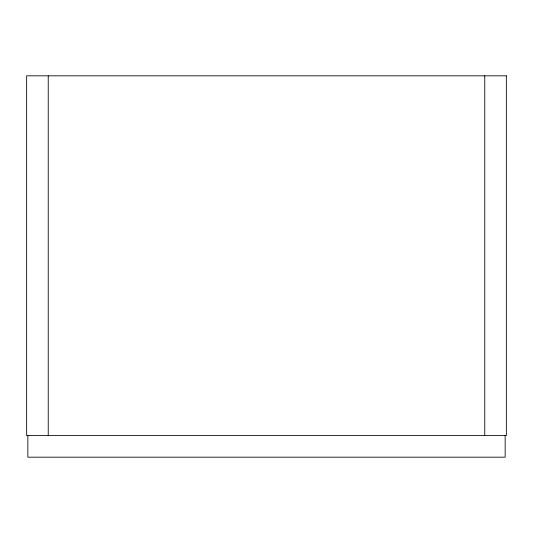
<?xml version="1.0" encoding="UTF-8"?>
<svg xmlns="http://www.w3.org/2000/svg" width="533" height="533" viewBox="0 0 533 533"><rect width="100%" height="100%" fill="white"/><g stroke="black" fill="none" stroke-linecap="round" stroke-linejoin="round"><path stroke-width="0.8" d="M505.151 435.594L505.151 457.181L27.849 457.181L27.849 435.594M484.764 75.819L484.764 435.594M48.237 75.819L48.237 435.594M506.35 75.819L26.65 75.819L26.65 435.594L506.35 435.594L506.35 75.819"/></g></svg>
